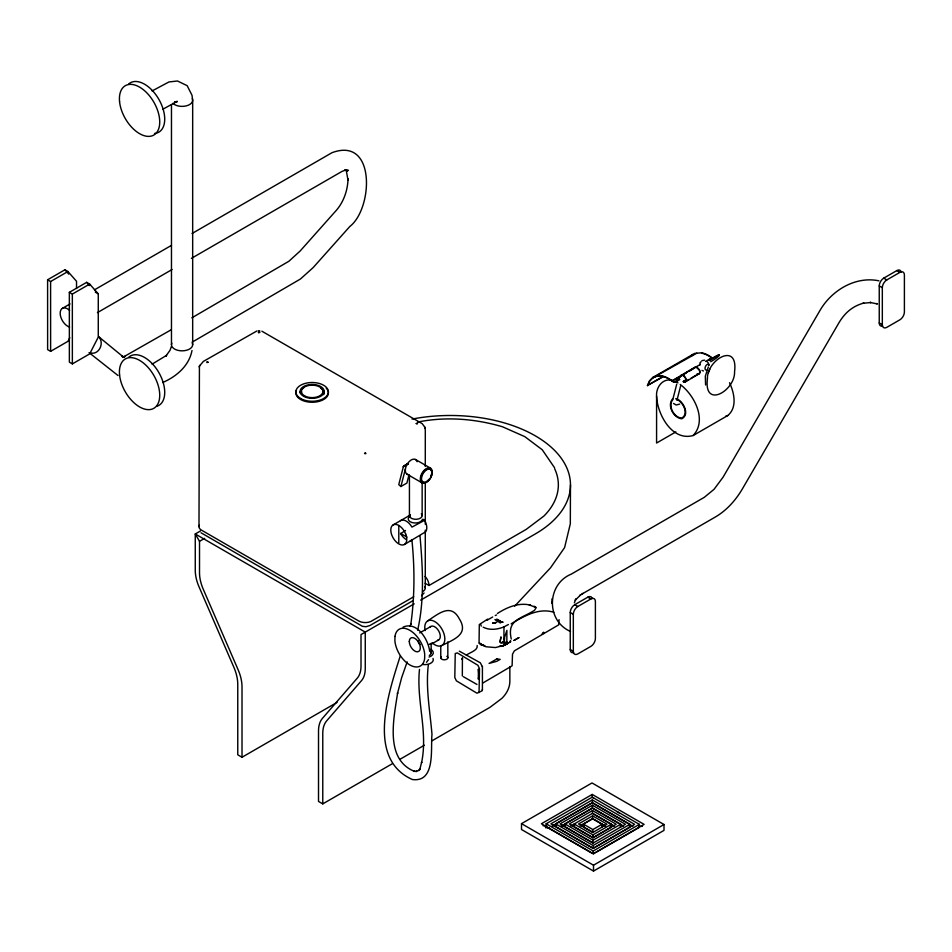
<?xml version="1.0" encoding="UTF-8"?>
<svg xmlns="http://www.w3.org/2000/svg" width="952" height="952" viewBox="0 0 952 952"><rect width="100%" height="100%" fill="white"/><g stroke="black" fill="none" stroke-linecap="round" stroke-linejoin="round"><path stroke-width="1.43" d="M462.327 675.908L462.41 657.761M479.058 692.592L479.487 668.601L477.904 665.281L457.353 652.917L455.234 653.524L454.806 677.515L456.389 680.835L476.952 693.199L481.998 690.902L482.414 689.438M482.414 666.9L480.355 662.818L459.328 651.156M479.07 642.909L479.296 624.56L487.674 619.097M494.124 622.989L494.754 623.084M503.917 639.577L503.977 626.88L508.416 624.524M506.845 641.684L506.904 630.343L504.631 637.186L504.108 645.123L506.75 643.79L506.845 641.684L504.477 642.826M498.753 620.359L498.396 621.144L499.705 620.597L498.8 621.466L498.455 620.264L498.729 621.001L499.705 620.597L499.348 621.454L499.931 620.585M500.907 622.251L501.002 621.668L501.252 622.489M495.516 619.764C496.492 620.073 497.36 620.061 497.158 619.454M498.158 620.537C497.932 621.228 499.074 620.882 499.05 621.418M499.134 621.12C500.657 620.585 499.241 621.501 500.169 620.621M497.242 620.752C496.456 620.145 499.264 619.181 498.229 621.442M500.633 621.953L500.074 621.489M496.944 619.883L496.742 619.216L497.444 619.621M500.716 621.608C498.193 621.573 502.454 621.882 500.205 621.704M499.538 621.704L499.752 622.334L499.883 621.561M498.443 620.644L498.384 621.596L498.372 620.668M500.002 621.239L499.336 620.966L499.764 621.608M503.156 622.203L502.097 621.977M496.147 619.966L496.266 619.74M499.776 620.656L498.396 621.144L499.395 620.692M559.062 619.645L558.681 624.857L514.342 650.87L512.509 654.214L512.105 665.817L482.819 683.024M498.824 620.395L496.861 620.704L497.825 620.073M499.764 621.037L499.134 620.871M499.324 621.156L499.919 620.871M419.487 669.387C416.202 700.66 428.198 731.743 421.534 762.826L421.688 762.088L419.761 769.597L420.213 768.883L418.761 770.608L419.463 770.037L415.786 771.477L416.643 771.441L413.858 771.203L414.62 771.453C384.62 759.434 393.64 719.2 397.65 692.782L397.484 693.52L401.696 677.515L407.17 661.89M500.466 621.442L500.086 621.834M570.522 631.473C545.913 620.835 546.603 584.254 571.271 574.127L704.313 497.313L714.036 489.328L723.092 477.154L819.851 310.673C831.417 290.503 855.289 275.901 878.91 280.816M574.377 602.806L575.936 598.927L575.187 600.236L580.696 594.833M551.732 603.223L551.862 601.616M551.958 600.319L552.077 598.713M497.825 621.228L498.717 620.882L497.872 620.942M497.17 619.907L496.992 619.49M428.364 664.603C425.484 687.975 430.102 711.263 431.982 734.492C430.471 748.51 435.849 782.639 412.406 779.533C365.711 758.803 388.904 691.926 400.268 655.952M477.178 645.492C478.178 650.323 470.181 652.31 466.325 655.143M675.861 431.91L656.582 443.037L656.582 396.21C655.797 387.428 662.83 377.539 672.445 380.502M500.502 622.751L499.907 622.608L500.573 622.37M499.931 622.62L500.49 621.608L501.014 622.311M499.848 622.037L500.514 621.846M199.42 366.258L198.992 526.599M406.29 465.123L403.386 466.611L398.757 484.651L400.899 486.52L406.897 483.057L408.967 474.965M497.741 620.407L497.182 620.502M499.479 621.823L499.752 622.334M498.788 621.454L498.717 620.799M400.899 486.52L405.397 468.991M672.993 398.805L676.741 384.108M676.967 400.257L680.68 385.715M501.918 622.18L502.43 622.132M191.995 350.514C189.103 365.901 176.417 376.575 162.697 382.525M498.348 620.942L498.491 621.644M410.038 626.404L410.966 623.596L410.812 624.333C414.798 596.333 414.763 567.844 411.883 539.736M417.642 630.212C424.663 599.534 422.7 567.273 420.01 536.107M199.515 365.985L203.383 361.403L256.826 331.01M498.955 620.835L499.55 620.644L499.181 621.418M199.194 366.925L199.741 365.354M171.36 346.54L170.015 350.324L165.803 356.167L166.66 355.298L152.094 364.152M663.139 376.813L647.431 385.465L649.502 380.8L652.679 377.527L694.52 353.442L701.457 352.799A30.107 17.386 60 0 1 711.941 357.738L712.298 358.023A5.224 3.011 60 0 0 712.965 358.452M647.693 385.727L649.74 381.109L652.882 377.873L696.816 353.168M503.905 640.993L503.322 642.683L502.977 641.85L502.608 642.945L502.251 642.124L500.99 643.433M493.338 622.917L495.718 622.477M708.324 366.948L705.325 376.23L705.587 384.977M708.395 372.756L709.823 369.233M493.219 622.87L493.207 623.132M495.337 619.55L494.957 619.621M69.805 337.686L67.925 341.351L50.623 351.336L47.624 349.61L47.6 279.793L64.926 269.785L67.925 271.522L76.529 281.28L76.529 288.492M424.057 592.977L421.522 595.69M700.172 362.545L699.756 365.175M492.624 623.191L493.172 622.882M426.508 662.306L428.543 659.605M652.679 377.527L656.773 375.838L661.557 375.838A30.107 17.386 60 0 1 672.041 380.776L672.398 381.062A5.224 3.011 60 0 0 675.718 381.454L681.334 375.04L684.095 375.719L685.666 378.039A4.213 2.428 60 0 1 685.737 381.514L684.214 382.133L683.238 381.407L685.761 379.943M652.882 377.873L656.928 376.207L661.64 376.207A29.738 17.172 60 0 1 672.005 381.086A5.605 3.237 60 0 0 675.932 381.788L681.537 375.385L683.131 375.385L685.428 378.087A3.784 2.178 60 0 1 685.488 381.205L683.238 381.728L685.809 380.3M695.424 367.377L689.891 370.911M709.133 360.272C724.615 350.027 720.319 356.464 710.692 361.736M514.687 606.174L550.494 567.844L564.596 547.602L570.319 523.814L570.474 484.889M500.74 621.704L501.097 621.989M542.83 633.068L543.675 632.199M510.117 641.827L510.177 640.958M672.564 398.924C666.793 405.504 673.564 418.106 681.822 418.785C690.248 414.513 683.238 400.756 676.003 398.519M672.921 399.542C667.519 405.695 673.849 417.488 681.584 418.118C689.45 414.132 682.905 401.268 676.134 399.174M656.582 396.21C657.285 414.275 672.017 441.478 693.127 435.528C707.419 420.427 694.496 395.092 680.204 384.453M693.127 435.528L727.828 415.5C737.479 407.456 734.23 392.652 729.529 382.728M400.447 520.744L400.637 520.565A11.317 6.533 60 0 1 411.954 527.099L424.64 520.28L425.722 522.529A11.317 6.533 60 0 1 425.722 531.763L404.445 544.485M412.073 540.046L411.954 540.153A11.317 6.533 60 0 1 410.288 540.665M498.301 621.204L498.134 621.025M483.402 645.682L479.177 643.207L485.925 646.753L495.445 647.562L503.929 645.432L510.677 641.803L510.7 640.922M690.866 355.941L692.58 354.489M691.081 356.274L692.782 354.834M685.095 382.061L699.613 373.505A4.213 2.428 60 0 0 699.542 370.03L696.983 367.02L695.222 367.02L680.823 375.683M700.482 362.188L701.148 361.772M503.215 645.753L503.953 645.408M579.649 595.488L583.04 593.346M152.094 90.94L168.956 81.955L177.488 80.991L187.175 85.68L191.995 95.248L192.673 100.269L192.673 344.707M162.697 109.313L177.262 101.352L175.061 102.054M47.6 279.793L50.599 281.53L67.925 271.522M69.341 292.347L86.668 282.339L89.666 284.077L98.27 293.835L98.27 337.139L89.666 353.906L72.364 363.89L69.365 362.165L69.341 292.347L72.34 294.085L72.364 363.89M72.34 294.085L89.666 284.077M62.356 308.377L70.055 303.926M94.45 289.848L171.479 245.366M192.03 233.514L331.962 152.713C376.23 136.1 372.946 208.702 349.836 226.481L313.148 267.607L300.427 279.019L192.114 342.185M97.425 312.625L172.098 269.511M191.411 258.361L342.03 171.396L346.528 169.694L344.743 170.277L348.456 170.432L346.349 170.313M171.277 329.725L123.355 357.024L125.081 356.464L122.487 356.845L124.51 356.964L122.213 356.536L124.26 357.345M191.828 317.849L288.896 261.264L300.166 250.983L334.747 212.117C343.232 203.24 347.694 191.031 348.039 178.857L348.027 180.237L346.254 170.491M200.42 530.99L195.267 533.965L195.267 570.391A31.309 18.076 60 0 0 198.98 586.718L233.883 667.316A32.677 18.873 60 0 1 237.762 684.357L237.762 754.805L242.01 757.256L337.044 702.397M242.01 757.256L242.01 686.82A32.677 18.873 60 0 0 238.131 669.768L203.228 589.169A31.309 18.076 60 0 1 199.515 572.842L199.515 541.319L204.656 538.356M403.803 465.968L407.753 463.66M403.517 466.313L408.491 463.303M403.386 466.611L408.241 463.683M403.291 466.944L408.134 463.993M393.14 524.897L410.443 514.961M647.431 385.465L662.878 376.552M424.64 520.28L422.819 519.233L422.117 519.971A7.069 4.082 0 0 1 411.752 522.458A7.069 4.082 0 0 1 410.288 516.032M406.29 539.594A11.317 6.533 60 0 1 400.637 533.632L405.516 530.49M672.041 380.776L700.351 364.426M705.503 361.451L711.941 357.738M672.005 381.086L679.728 376.623M681.049 376.004L686.094 373.089M709.323 359.535L711.906 358.047A5.605 3.237 60 0 0 712.263 358.345M709.359 360.594L719.272 354.87M675.73 381.466L678.3 379.979M675.944 381.8L679.799 379.562M684.916 381.692L688.701 379.503M691.223 378.051L698.792 373.684L698.006 373.743M882.587 326.048A6.366 3.677 -60 0 1 879.243 322.954L879.243 285.933A6.366 3.677 -60 0 1 883.753 278.139L896.82 270.594A6.366 3.677 -60 0 1 901.163 271.939M882.326 324.739L882.326 287.706A6.366 3.677 -60 0 1 886.824 279.912L899.902 272.367A6.366 3.677 -60 0 1 904.4 274.973L904.4 311.994A6.366 3.677 -60 0 1 899.902 319.789L886.824 327.333A6.366 3.677 -60 0 1 882.326 324.739L879.243 322.954M425.151 583.267L429.019 585.492L526.206 529.383L543.866 516.091A108.088 62.404 0 0 0 554.671 468.741M413.715 596.773L370.756 621.525A9.02 5.2 0 0 1 358.892 621.073L200.86 529.776A9.02 5.2 0 0 1 199.301 525.254M413.263 600.51L370.007 625.488L366.008 626.725L362.414 626.309L201.027 532.763M414.203 603.854L361.01 634.567L361.01 666.091A31.309 18.076 60 0 1 357.297 678.121L322.395 718.415A32.677 18.873 60 0 0 318.515 730.981L318.515 801.417L322.764 803.881L392.224 763.778M420.641 600.141L535.262 533.965A120.214 69.401 0 0 0 552.457 448.344A120.214 69.401 0 0 0 412.014 419.094M427.698 620.882C439.169 613.219 451.058 603.056 459.399 618.967C469.003 634.151 454.271 639.363 441.895 645.468M419.665 632.937L430.911 626.44M430.947 644.385L438.693 639.911M486.853 620.359L492.696 616.991M582.065 593.977L715.071 517.174C726.662 510.498 735.777 500.157 742.5 488.709L839.081 322.538C844.995 312.744 852.516 306.127 863.857 303.045L862.988 303.26L871.044 302.522L869.997 302.415L877.482 303.985L876.447 303.521M573.58 652.632A6.366 3.677 -60 0 1 570.248 649.538L570.248 612.505A6.366 3.677 -60 0 1 574.746 604.71L587.824 597.166A6.366 3.677 -60 0 1 591.501 597.261M573.33 651.311L573.33 614.29A6.366 3.677 -60 0 1 577.828 606.495L590.894 598.951A6.366 3.677 -60 0 1 595.393 601.545L595.393 638.566A6.366 3.677 -60 0 1 590.894 646.36L577.828 653.905A6.366 3.677 -60 0 1 573.33 651.311L570.248 649.538M399.935 759.315L424.378 745.214M432.101 740.751L489.982 707.336L501.871 698.387A59.583 34.403 0 0 0 509.855 681.192L509.855 666.519M521.506 823.647L592.013 782.949L664.008 824.515L664.008 830.382L593.512 871.08L521.506 829.513L521.506 823.647L593.512 865.213L664.008 824.515M592.215 794.432L541.402 823.766L593.298 853.73L644.123 824.396L592.215 794.432L592.215 797.359L593.917 798.335M591.989 853.194L546.15 826.729L546.15 823.801L592.263 797.169L639.363 824.361L639.363 827.3L596.178 852.23M592.322 799.918L550.899 823.825L593.203 848.244L634.615 824.337L592.322 799.918L592.322 802.845L632.925 826.288L629.177 826.265M555.647 823.861L592.37 802.655L629.867 824.301L629.867 827.24L593.155 848.434L555.647 826.788L555.647 823.861L593.155 845.507L629.867 824.301M552.565 825.801L592.322 802.845M620.668 827.181L620.668 824.253L592.465 807.974L564.857 823.908L564.857 826.848L593.048 843.127L625.416 824.277L592.418 805.225L560.097 823.885L593.108 842.937M561.763 825.86L592.418 808.165L622.906 825.765M592.513 810.545L569.308 823.932L593.001 837.617L616.218 824.218L592.513 810.545L592.513 813.472L614.516 826.181M570.962 825.908L592.56 813.282L611.458 824.194L611.458 827.121L592.953 837.808L574.056 826.895L574.056 823.968L592.953 834.88L611.458 824.194M602.259 827.074L602.259 824.134L592.656 818.601L583.255 824.027L583.255 826.955L592.858 832.5L607.007 824.17L592.608 815.852L578.507 823.992L592.906 832.31M580.173 825.967L592.608 818.791L605.317 826.122M583.255 824.027L592.858 829.561L602.259 824.134M601.807 826.11L604.318 824.658M564.857 823.908L593.048 840.188L620.668 824.253M546.15 823.801L593.251 850.993L639.363 824.361M594.917 852.968L593.251 853.92L593.251 850.993M511.141 623.834C523.719 616.313 538.63 607.459 553.826 612.279M498.027 620.347L497.087 620.835L498.158 620.335M495.254 615.527L496.527 614.992M497.42 613.493C507.107 607.209 518.876 602.235 530.585 605.163L529.11 604.877L536.273 607.531L534.5 610.303C520.339 619.288 506.785 619.716 511.272 639.018M508.594 642.767L503.108 645.563L499.36 646.277M403.089 627.13C416.916 620.894 428.352 639.458 429.709 651.418M679.657 404.088L676.17 405.017L673.552 403.458M503.977 626.88C497.468 629.546 489.602 630.533 483.176 627.166M701.862 360.653L704.623 360.13M502.882 645.872L500.883 646.384L501.871 646.229M725.614 416.262L727.828 415.5M495.076 622.989L493.683 623.215L496.861 622.334M417.607 422.093C445.703 416.345 475.107 418.69 502.525 426.782L524.802 436.647L542.235 449.749L554.588 467.789M698.97 374.041L697.162 373.743M706.646 370.28C702.624 370.078 706.967 361.439 709.121 365.282M258.266 330.784L259.753 330.784M543.057 825.741L546.626 825.765M552.196 825.801L556.575 825.824M560.954 825.848L565.333 825.872M572.152 825.919L574.532 825.931M581.363 825.979L584.302 825.991M601.747 826.098L605.627 826.122M610.042 826.146L613.326 826.169M620.157 826.205L623.286 826.229M638.863 826.324L642.422 826.348M545.472 827.693L548.983 827.716M175.454 101.959L176.822 102.019L174.597 101.9M90.678 353.037C99.436 354.965 104.649 342.47 98.568 336.639L123.974 357.476L122.165 356.06L123.57 357.024M696.15 367.163L699.303 370.066A3.784 2.178 60 0 1 699.363 373.196M484.758 645.658L480.474 644.456L483.057 645.242M703.421 370.947L702.005 370.411M261.871 331.201L422.152 423.628L424.532 426.698L425.306 429.911L425.282 466.456M674.671 381.431L677.991 382.823M118.024 375.528L89.036 352.633M477 684.464L463.35 676.693M345.326 170.087L347.349 171.241L345.54 169.837M896.82 270.594L899.902 272.367M883.753 278.139L886.824 279.912M879.243 285.933L882.326 287.706M415.536 459.507L430.53 468.158A8.485 4.903 -60 0 1 427.841 481.307A8.485 4.903 -60 0 1 420.498 477.059A8.485 4.903 -60 0 1 430.53 468.158M95.271 292.097L98.27 293.835M407.051 474.203L422.045 482.854M587.824 597.166L590.894 598.951M574.746 604.71L577.828 606.495M570.248 612.505L573.33 614.29M400.518 533.37L406.932 537.083M616.967 811.651L619.371 813.032M581.006 824.515L583.564 825.991M479.844 643.159L481.022 644.361M86.668 282.339L89.536 285.6M64.926 269.785L68.746 274.128M199.515 541.319L195.267 533.965L365.259 632.116L365.259 668.542A31.309 18.076 60 0 1 361.546 680.573L326.643 720.878A32.677 18.873 60 0 0 322.764 733.433L322.764 803.881M480.7 624.536L481.272 626.095M708.693 363.914L707.86 362.391A2.142 1.238 60 0 0 707.05 361.784M424.532 426.698L424.759 427.329M424.854 427.603L425.08 428.257M50.599 281.53L50.623 351.336M593.512 865.213L593.512 871.08M593.155 845.507L593.155 848.434M592.953 834.88L592.953 837.808M593.048 840.188L593.048 843.127M592.858 829.561L592.858 832.5M592.608 815.852L592.608 818.791M592.418 805.225L592.418 808.165M500.478 621.358L500.335 622.156M482.414 666.364L482.414 690.069M447.833 641.874L447.833 657.761M440.764 646.206L440.764 657.761M431.161 643.207L431.161 652.798M425.282 482.759L425.282 524.243M425.282 530.169L425.282 587.943M422.152 482.438L422.152 515.639M409.431 475.226L409.431 515.639M398.793 525.456L398.793 542.771M171.467 104.708L171.467 344.707M708.788 364.449A2.404 1.392 60 0 1 708.776 364.949M701.541 353.168A29.738 17.172 60 0 1 711.906 358.047M591.716 597.511A6.366 3.677 -60 0 1 592.168 598.51M425.08 576.424A9.02 5.2 60 0 1 429.019 585.492M424.973 586.599A9.02 5.2 0 0 1 422.64 591.62M326.227 388.178A16.267 9.389 0 0 1 314.255 402.184A16.267 9.389 0 0 1 296.429 390.439M300.118 392.867A12.019 6.938 0 0 1 303.64 387.964M320.634 387.964A12.019 6.938 0 0 1 323.751 394.663M300.523 393.533A12.019 6.938 0 0 1 301.724 391.855M322.55 391.855A12.019 6.938 0 0 1 323.751 393.533M69.603 327.048A10.603 6.128 60 0 1 60.166 313.232A10.603 6.128 60 0 1 69.603 310.316M542.866 633.58A6.271 4.082 -5.6 0 0 543.866 632.568A6.247 4.046 -5.7 0 1 541.771 634.211M430.03 627.249A7.783 4.486 60 0 1 438.693 630.926A7.783 4.486 60 0 1 437.551 640.256M430.947 651.846A6.366 3.677 0 0 1 429.304 655.404M430.316 643.671A6.366 3.677 0 0 1 429.304 644.433M420.296 644.433A6.366 3.677 0 0 1 418.654 640.886M425.104 630.569A14.197 8.199 60 0 1 433.922 621.12A14.197 8.199 60 0 1 444.798 639.958A14.197 8.199 60 0 1 432.196 642.874M430.816 649.335A8.508 4.915 0 0 1 429.055 657.058M433.017 658.463A8.508 4.915 0 0 1 422.593 664.472M424.925 482.212A7.485 4.32 -60 0 1 422.545 473.346A7.485 4.32 -60 0 1 431.411 470.978M431.411 474.144A7.485 4.32 -60 0 1 430.875 475.917M428.935 479.272A7.485 4.32 -60 0 1 426.294 481.629M408.289 474.584A8.485 4.903 -60 0 1 407.635 463.457A8.485 4.903 -60 0 1 417.083 461.708M421.308 513.794A6.366 3.677 0 0 1 416.619 519.28A6.366 3.677 0 0 1 409.646 514.687M446.797 656.309A3.534 2.047 0 0 1 447.012 659.07A3.534 2.047 0 0 1 442.275 659.427A3.534 2.047 0 0 1 441.24 656.737M192.316 98.687A10.603 6.128 0 0 1 186.128 105.922A10.603 6.128 0 0 1 172.883 103.328M128.663 84.014A28.5 16.458 60 0 1 159.805 101.055A28.5 16.458 60 0 1 154.533 133.47M128.663 357.274A28.5 16.458 60 0 1 158.913 372.672A28.5 16.458 60 0 1 156.735 406.325M192.316 343.125A10.603 6.128 0 0 1 182.07 350.836A10.603 6.128 0 0 1 171.824 343.125M394.973 636.436L394.89 640.91A21.218 12.245 60 0 0 409.491 664.746A21.218 12.245 60 0 0 424.628 658.784L424.711 654.31A21.218 12.245 60 0 0 410.11 630.462A21.218 12.245 60 0 0 394.973 636.436M462.398 658.296L462.339 659.534L462.398 658.296M707.431 378.801C703.564 409.419 735.313 390.582 734.563 371.72C738.431 341.113 706.682 359.951 707.431 378.801M478.927 674.944L478.368 679.181L478.368 669.113L478.927 674.944M500.93 637.174L499.967 642.279L500.954 637.078M259.741 332.188L258.801 332.879L258.289 332.188A1.19 0.69 0 0 1 259.741 332.188M365.259 452.985L364.533 453.509A1.19 0.69 0 0 0 365.996 453.509L365.27 452.973M416.25 423.545L417.214 423.104A1.19 0.69 0 0 1 417.214 423.938L416.25 423.545M518.84 637.65L514.02 640.422L518.84 637.65M496.849 658.927L489.078 663.437L496.837 661.295L500.181 659.355L496.849 658.927M506.976 643.921L505.238 644.802L507.011 643.933M208.012 362.2L207.06 362.593A1.19 0.69 0 0 1 207.06 361.76L208.012 362.2M534.834 606.698L533.989 606.341L535.429 607.031L534.834 606.698M405.719 534.072L404.445 531.418A11.317 6.533 60 0 0 393.926 524.552A11.317 6.533 60 0 0 391.867 535.31L393.14 537.951A11.317 6.533 60 0 0 403.66 544.83A11.317 6.533 60 0 0 405.719 534.072M304.497 395.806A10.805 6.236 0 0 0 322.573 393.009A10.805 6.236 0 0 0 309.34 385.37A10.805 6.236 0 0 0 304.497 395.806M300.642 398.531A16.267 9.389 0 0 0 327.845 394.318A16.267 9.389 0 0 0 307.924 382.823A16.267 9.389 0 0 0 300.642 398.531M303.64 396.306A12.019 6.938 0 0 0 323.751 393.2A12.019 6.938 0 0 0 309.031 384.691A12.019 6.938 0 0 0 303.64 396.306M409.3 641.541A7.783 4.486 60 0 0 417.547 651.811A7.783 4.486 60 0 0 417.547 640.803A7.783 4.486 60 0 0 409.3 641.541M428.162 480.915A7.485 4.32 -60 0 0 430.542 469.312A7.485 4.32 -60 0 0 421.677 477.166A7.485 4.32 -60 0 0 428.162 480.915M119.571 101.709A28.5 16.458 60 0 0 151.737 135.957A28.5 16.458 60 0 0 147.405 93.451A28.5 16.458 60 0 0 119.571 101.709M119.571 374.969A28.5 16.458 60 0 0 151.737 409.217A28.5 16.458 60 0 0 147.405 366.71A28.5 16.458 60 0 0 119.571 374.969"/></g></svg>
